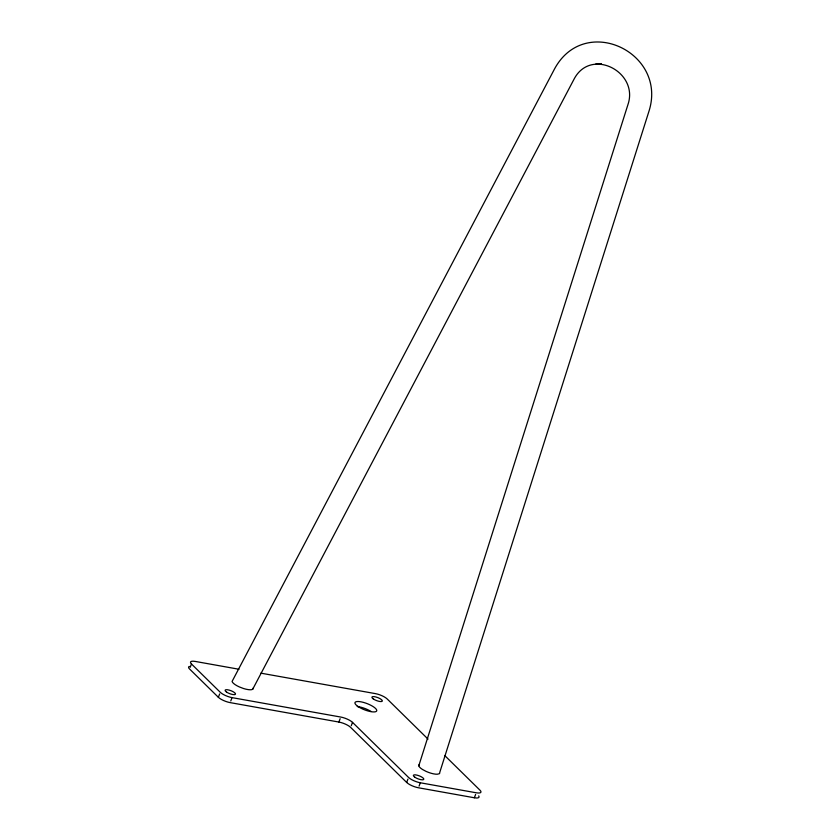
<?xml version="1.0" encoding="UTF-8"?>
<svg xmlns="http://www.w3.org/2000/svg" width="840" height="840" viewBox="0 0 840 840"><rect width="100%" height="100%" fill="white"/><g stroke="black" fill="none" stroke-linecap="round" stroke-linejoin="round"><path stroke-width="1.26" d="M418.793 765.797L627.952 104.57C639.156 71.915 590.551 46.662 573.877 79.485L252.683 689.273A11.456 3.308 21 0 1 243.506 688.517L239.39 686.952A11.036 3.192 21 0 1 232.082 681.44L554.673 68.68C584.924 13.283 667.264 52.353 649.11 110.775L439.709 772.558A11.456 3.308 21 0 1 439.236 773.745L437.252 774.228A11.036 3.192 21 0 1 426.027 771.361L422.436 769.44A11.456 3.308 21 0 1 419.265 764.61M190.186 667.307L191.468 663.978A9.303 2.688 21 0 1 195.227 661.426L238.98 669.249M478.706 795.911A9.303 2.688 21 0 1 474.348 797.769L418.435 787.773A9.303 2.688 21 0 1 406.665 782.45L350.627 727.367A9.303 2.688 21 0 0 338.856 722.043L230.139 702.618A9.303 2.688 21 0 1 218.369 697.295L219.65 693.966M230.78 700.959L232.05 697.63L340.767 717.056A9.303 2.688 21 0 1 352.538 722.379L408.576 777.462A9.303 2.688 21 0 0 420.346 782.786L476.259 792.782A9.303 2.688 21 0 0 480.018 790.23L444.728 755.538M338.856 722.043L340.137 718.715M351.267 725.697L352.538 722.379M406.665 782.45L407.935 779.131M419.066 786.114L420.346 782.786M474.348 797.769L475.619 794.441M252.683 689.273L253.155 688.107M600.39 63.924L601.356 63.882L595.686 64.092M260.852 673.155L375.385 693.62A9.303 2.688 21 0 1 387.156 698.943L428.022 739.106M191.468 663.978L220.28 692.307A9.303 2.688 21 0 0 232.05 697.63M218.369 697.295L189.546 668.966A9.303 2.688 21 0 1 189.315 666.425M357.242 706.556A11.623 3.36 21 0 1 371.112 711.512M357.767 706.325A11.623 3.36 21 0 0 376.247 711.428A11.623 3.36 21 0 0 363.52 702.419A11.623 3.36 21 0 0 357.767 706.325M414.719 777.137A5.575 1.617 21 0 0 423.591 779.583A5.575 1.617 21 0 0 417.491 775.257A5.575 1.617 21 0 0 414.719 777.137M373.254 698.891A5.575 1.617 21 0 0 382.127 701.337A5.575 1.617 21 0 0 376.016 697.011A5.575 1.617 21 0 0 373.254 698.891M226.433 691.971A5.575 1.617 21 0 0 235.295 694.428A5.575 1.617 21 0 0 229.194 690.102A5.575 1.617 21 0 0 226.433 691.971"/></g></svg>
